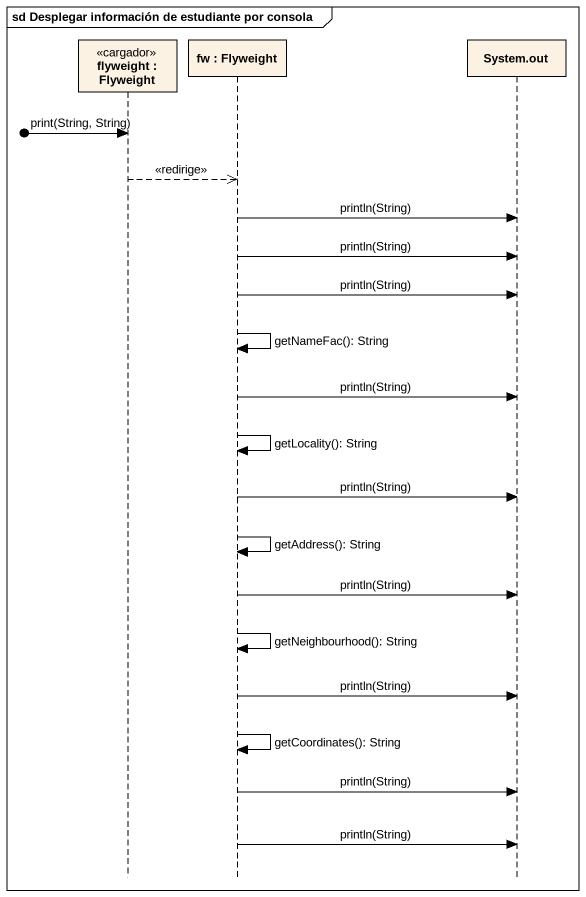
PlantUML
@startuml
mainframe sd Desplegar información de estudiante por consola
hide footbox
participant "flyweight : Flyweight" as flyweight <<cargador>>
participant "fw : Flyweight" as fw
participant "System.out" as System_out

[o-> flyweight : print(String, String)
flyweight -->> fw : <<redirige>>
fw -> System_out : println(String)
fw -> System_out : println(String)
fw -> System_out : println(String)
fw -> fw : getNameFac(): String
fw -> System_out : println(String)
fw -> fw : getLocality(): String
fw -> System_out : println(String)
fw -> fw : getAddress(): String
fw -> System_out : println(String)
fw -> fw : getNeighbourhood(): String
fw -> System_out : println(String)
fw -> fw : getCoordinates(): String
fw -> System_out : println(String)
fw -> System_out : println(String)
@enduml
